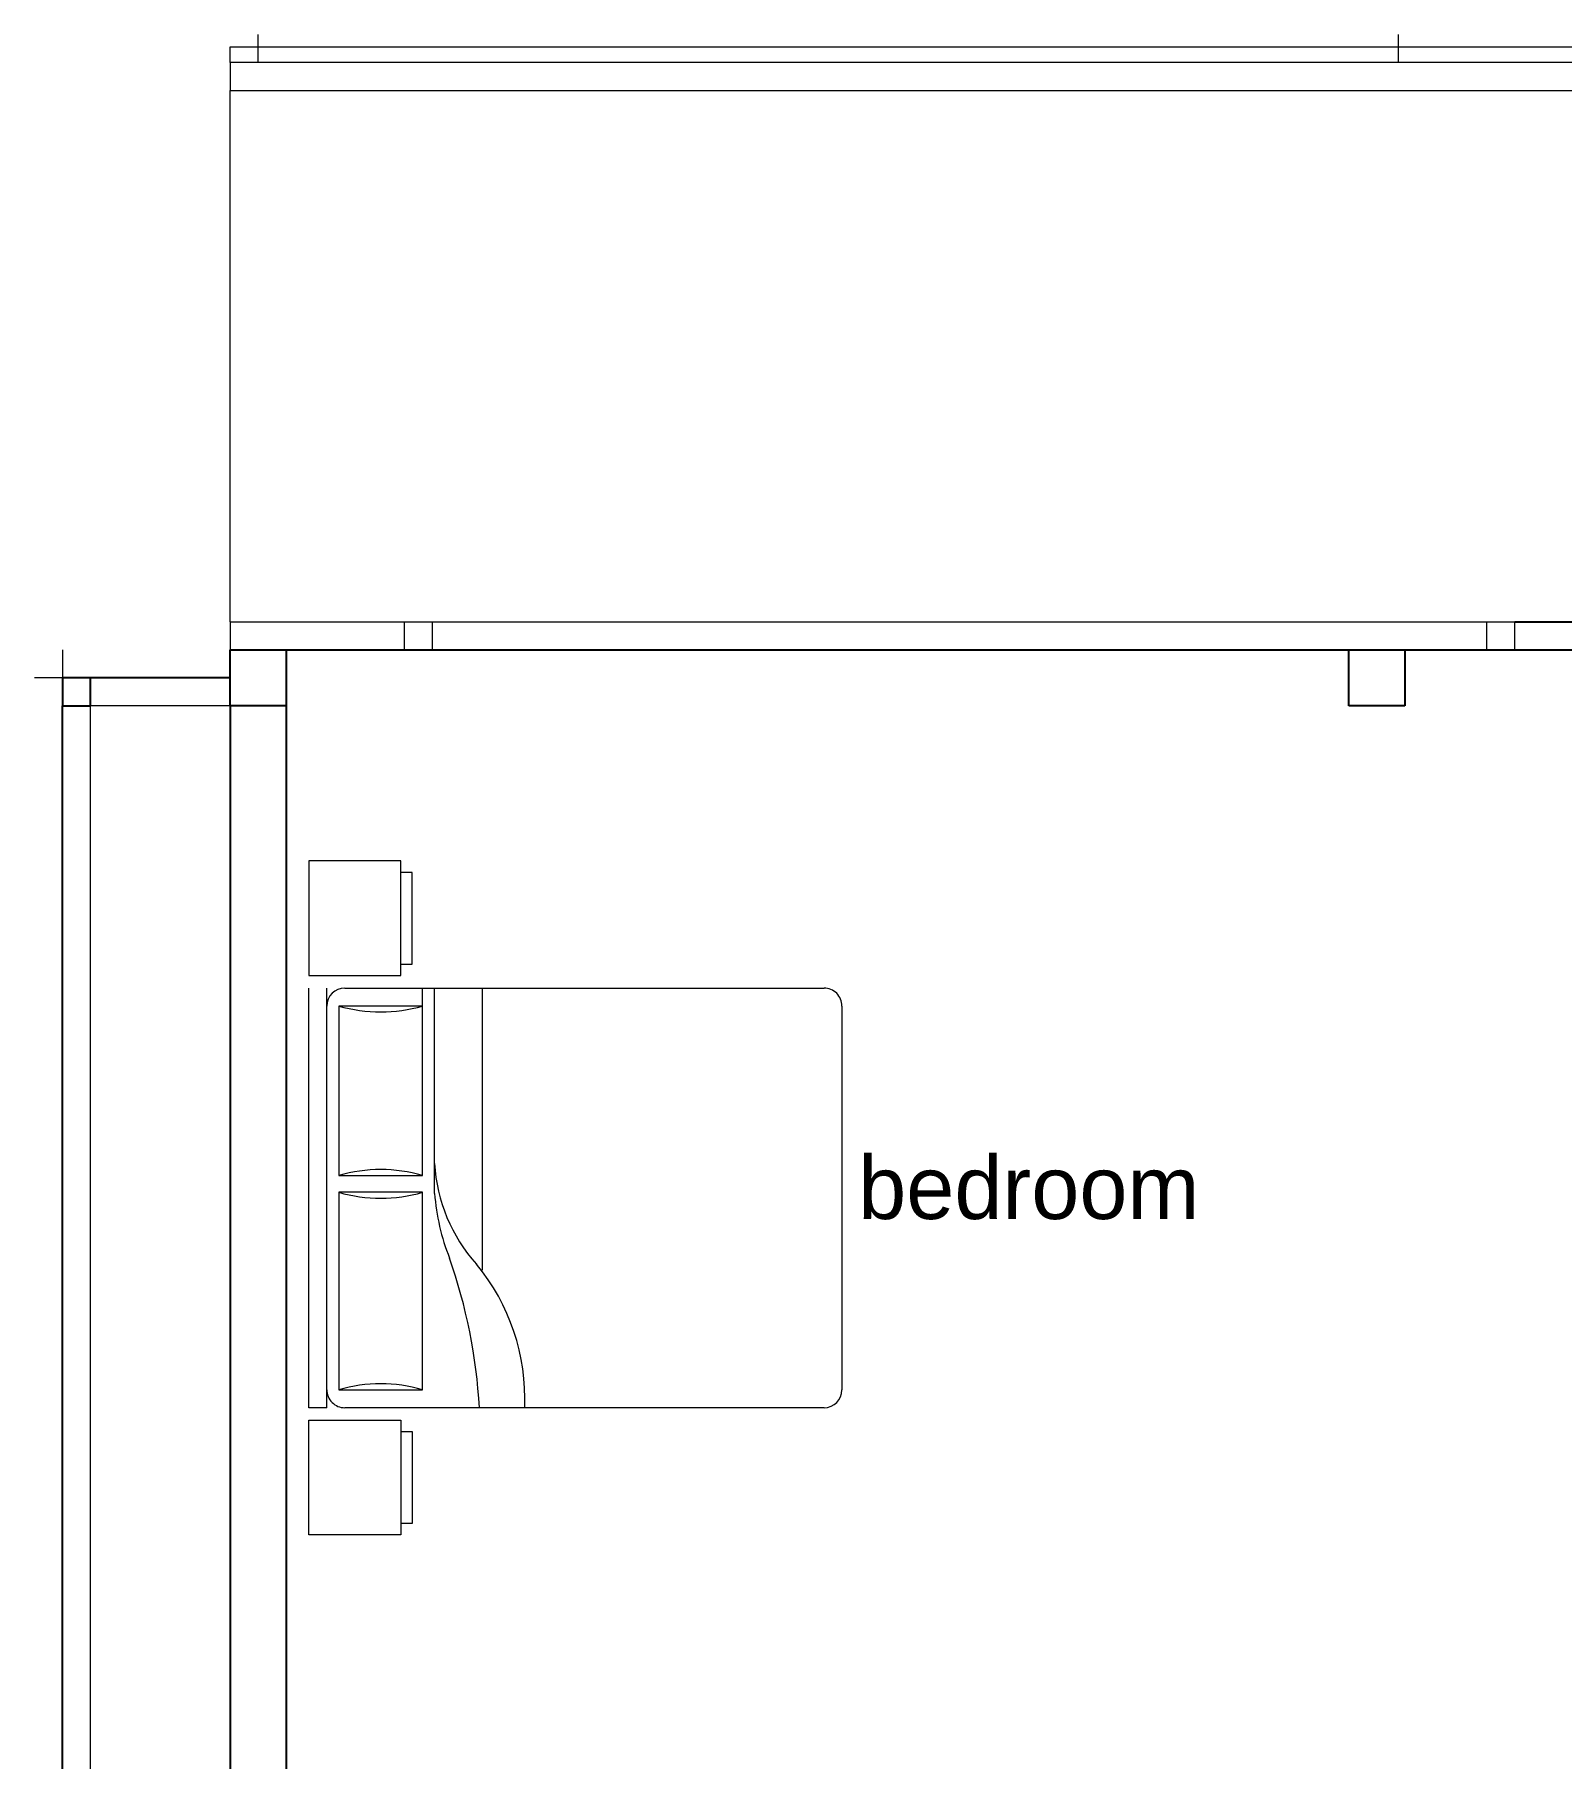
# Model space of a CAD drawing. Header units: metres. Extents: x 6.9 to 88.2, y -7.2 to 15.9.
# Drawn here: x 24.97 to 30.43, y 8.04 to 14.21 of the extents above; entities that cross this region are included whole.
import ezdxf
from ezdxf.enums import TextEntityAlignment as Align

# ---------------------------------------------------------------- set-up
doc = ezdxf.new("R2010")
doc.units = ezdxf.units.M
doc.layers.get('0').update_dxf_attribs({"lineweight": 9})
for name, color, linetype, lineweight in [('CASCO', 86, 'Continuous', 5), ('inne_gulv', 252, 'Continuous', 15), ('MOBILIARIO', 4, 'Continuous', 9)]:
    doc.layers.add(name, color=color, linetype=linetype, lineweight=lineweight)
doc.layers.add('walls', color=6, linetype='Continuous')
doc.styles.add('COTA50', font='swissci.ttf', dxfattribs={"height": 0.09})

# ---------------------------------------------------------------- blocks, each defined once
blk = doc.blocks.new('BEDASD')
at = {"layer": 'MOBILIARIO'}
for p, q in [((133.395, 12.884), (133.395, 13.2121)), ((133.395, 13.2121), (133.8051, 13.2121)), ((133.8051, 13.2121), (133.8051, 12.884)), ((133.8496, 13.2121), (135.3501, 13.2121)), ((133.8496, 13.1479), (133.8496, 13.2121)), ((135.8047, 13.2121), (135.3946, 13.2121)), ((135.3946, 13.2121), (135.3946, 12.884)), ((135.8047, 12.884), (135.8047, 13.2121)), ((133.8496, 13.1479), (135.3501, 13.1479)), ((133.8496, 11.3702), (133.8496, 13.0837)), ((134.6199, 13.1051), (133.9138, 13.1051)), ((133.9138, 13.1051), (133.9138, 12.8056)), ((134.6199, 12.8056), (134.6199, 13.1051)), ((135.2859, 13.1051), (134.6798, 13.1051)), ((134.6798, 13.1051), (134.6798, 12.8056)), ((135.2859, 12.8056), (135.2859, 13.1051)), ((135.3501, 13.0837), (135.3501, 11.3702)), ((133.8051, 12.884), (133.395, 12.884)), ((133.436, 12.843), (133.436, 12.884)), ((133.8051, 12.884), (133.7641, 12.884)), ((133.7641, 12.884), (133.7641, 12.843)), ((135.3946, 12.884), (135.4356, 12.884)), ((135.3946, 12.884), (135.8047, 12.884)), ((135.4356, 12.884), (135.4356, 12.843)), ((135.7637, 12.843), (135.7637, 12.884)), ((133.7641, 12.843), (133.436, 12.843)), ((135.4356, 12.843), (135.7637, 12.843)), ((133.9138, 12.8056), (134.6199, 12.8056)), ((134.6157, 12.7628), (135.3501, 12.7628)), ((134.6798, 12.8056), (135.3501, 12.8056)), ((134.3417, 12.5916), (135.3501, 12.5916)), ((135.2859, 11.306), (133.9138, 11.306))]:
    blk.add_line(p, q, dxfattribs=at)
for centre, radius, start, end in [((133.9138, 13.0837), 0.0642, 90, 180), ((135.2859, 13.0837), 0.0642, 0, 90), ((133.4003, 12.9553), 0.5349, 343.7398, 16.2602), ((135.1334, 12.9553), 0.5349, 163.7398, 196.2602), ((134.1663, 12.9553), 0.5349, 343.7398, 16.2602), ((135.7994, 12.9553), 0.5349, 163.7398, 196.2602), ((134.7549, 12.1789), 0.5848, 93.1663, 132.0658), ((134.6741, 11.9841), 0.7809, 94.2918, 111.76757), ((133.7337, 14.5725), 1.9736, 273.36646, 289.2534), ((133.8817, 13.196), 0.7561, 267.56726, 309.54608), ((133.9138, 11.3702), 0.0642, 180, 270), ((135.2859, 11.3702), 0.0642, 270, 0)]:
    blk.add_arc(centre, radius, start, end, dxfattribs=at)
blk = doc.blocks.new('secondfloor')
for p, q in [((25.7655, 14.1091), (25.7655, 14.2091)), ((29.8425, 14.1091), (29.8425, 14.2091)), ((25.6655, 14.1646), (38.9155, 14.1646)), ((25.6655, 14.1091), (25.6655, 14.1646)), ((25.6655, 14.1091), (25.6655, 14.0091)), ((38.8435, 14.1091), (25.6655, 14.1091)), ((25.7655, 14.1091), (25.6655, 14.1091)), ((25.8655, 14.1091), (25.7655, 14.1091)), ((29.8425, 14.1091), (29.7425, 14.1091)), ((29.9425, 14.1091), (29.8425, 14.1091)), ((25.6655, 14.0091), (38.8435, 14.0091)), ((25.6655, 12.1091), (25.6655, 14.0091)), ((25.6655, 12.1091), (25.6655, 12.0091)), ((25.6655, 12.1091), (26.2888, 12.1091)), ((26.2888, 12.1091), (26.3888, 12.1091)), ((26.2888, 12.0091), (26.2888, 12.1091)), ((26.3888, 12.0091), (26.3888, 12.1091)), ((26.3888, 12.1091), (30.1588, 12.1091)), ((30.1588, 12.1091), (30.2588, 12.1091)), ((30.1588, 12.0091), (30.1588, 12.1091)), ((30.2588, 12.0091), (30.2588, 12.1091)), ((25.0655, 12.0091), (25.0655, 11.9091)), ((25.6655, 12.0091), (25.6655, 11.9091)), ((25.6655, 12.0091), (25.6655, 11.9091)), ((25.6655, 12.0091), (25.6655, 11.9091)), ((25.0655, 11.9091), (24.9655, 11.9091)), ((25.1655, 11.9091), (25.0655, 11.9091)), ((25.0655, 11.9091), (25.0655, 11.8091)), ((25.1655, 7.0541), (25.1655, 11.8091)), ((25.6655, 11.8091), (25.1655, 11.8091))]:
    blk.add_line(p, q)
at = {"layer": 'walls'}
for p, q in [((30.2588, 12.1091), (38.8435, 12.1091)), ((25.6655, 12.0091), (25.8655, 12.0091)), ((25.6655, 11.9091), (25.6655, 12.0091)), ((25.8655, 12.0091), (25.8655, 11.8091)), ((25.8655, 12.0091), (26.2888, 12.0091)), ((26.2888, 12.0091), (26.3888, 12.0091)), ((26.3888, 12.0091), (29.6655, 12.0091)), ((29.6655, 11.8091), (29.6655, 12.0091)), ((29.6655, 12.0091), (29.8655, 12.0091)), ((29.8655, 12.0091), (29.8655, 11.8091)), ((29.8655, 12.0091), (30.1588, 12.0091)), ((30.1588, 12.0091), (30.2588, 12.0091)), ((30.2588, 12.0091), (31.2655, 12.0091)), ((25.1655, 11.9091), (25.0655, 11.9091)), ((25.0655, 11.9091), (25.0655, 11.8091)), ((25.6655, 11.9091), (25.1655, 11.9091)), ((25.1655, 11.8091), (25.1655, 11.9091)), ((25.6655, 11.8091), (25.6655, 11.9091)), ((25.0655, 11.8091), (25.1655, 11.8091)), ((25.0655, 7.0541), (25.0655, 11.8091)), ((25.8655, 11.8091), (25.6655, 11.8091)), ((25.6655, 11.8091), (25.6655, 7.1094)), ((25.8655, 11.8091), (25.8655, 7.7094)), ((29.8655, 11.8091), (29.6655, 11.8091))]:
    blk.add_line(p, q, dxfattribs=at)
at = {"layer": 'inne_gulv', "rotation": 89.99999999999999}
blk.add_blockref('BEDASD', (39.1589, -124.5505), dxfattribs=at)
at = {"layer": 'CASCO', "style": 'COTA50', "width": 1.2}
blk.add_text('bedroom', height=0.225, dxfattribs=at).set_placement((28.521, 10.0907, 1.2459), align=Align.MIDDLE)

msp = doc.modelspace()

# ---------------------------------------------------------------- block references
msp.add_blockref('secondfloor', (0, 0))

doc.saveas('drawing.dxf')
